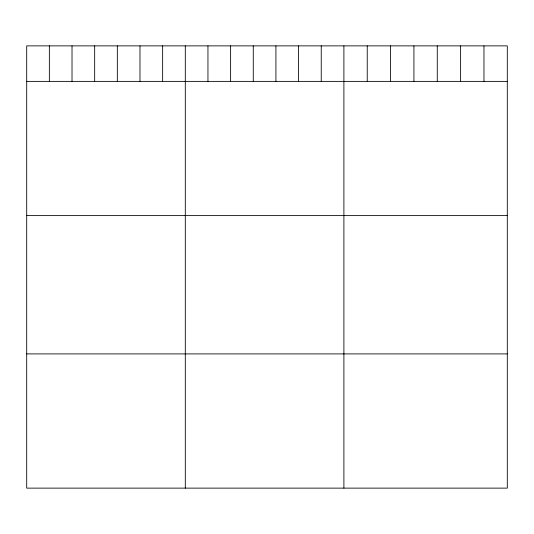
<?xml version="1.0" encoding="UTF-8"?>
<svg xmlns="http://www.w3.org/2000/svg" width="534" height="534" viewBox="0 0 534 534"><rect width="100%" height="100%" fill="white"/><g stroke="black" fill="none" stroke-linecap="round" stroke-linejoin="round"><path stroke-width="0.8" d="M507.3 81.382L507.3 488.129L26.7 488.129L26.7 45.871L507.3 45.871L507.3 81.382L26.7 81.382M26.7 215.609L507.3 215.609M26.7 353.902L507.3 353.902M483.958 45.871L483.958 81.382M460.615 45.871L460.615 81.382M437.273 45.871L437.273 81.382M413.923 45.871L413.923 81.382M390.581 45.871L390.581 81.382M367.238 45.871L367.238 81.382M343.896 45.871L343.896 488.129M321.241 45.871L321.241 81.382M298.579 45.871L298.579 81.382M275.924 45.871L275.924 81.382M253.27 45.871L253.27 81.382M230.615 45.871L230.615 81.382M207.953 45.871L207.953 81.382M185.298 45.871L185.298 488.129M162.643 45.871L162.643 81.382M139.981 45.871L139.981 81.382M117.326 45.871L117.326 81.382M94.672 45.871L94.672 81.382M72.017 45.871L72.017 81.382M49.355 45.871L49.355 81.382"/></g></svg>
